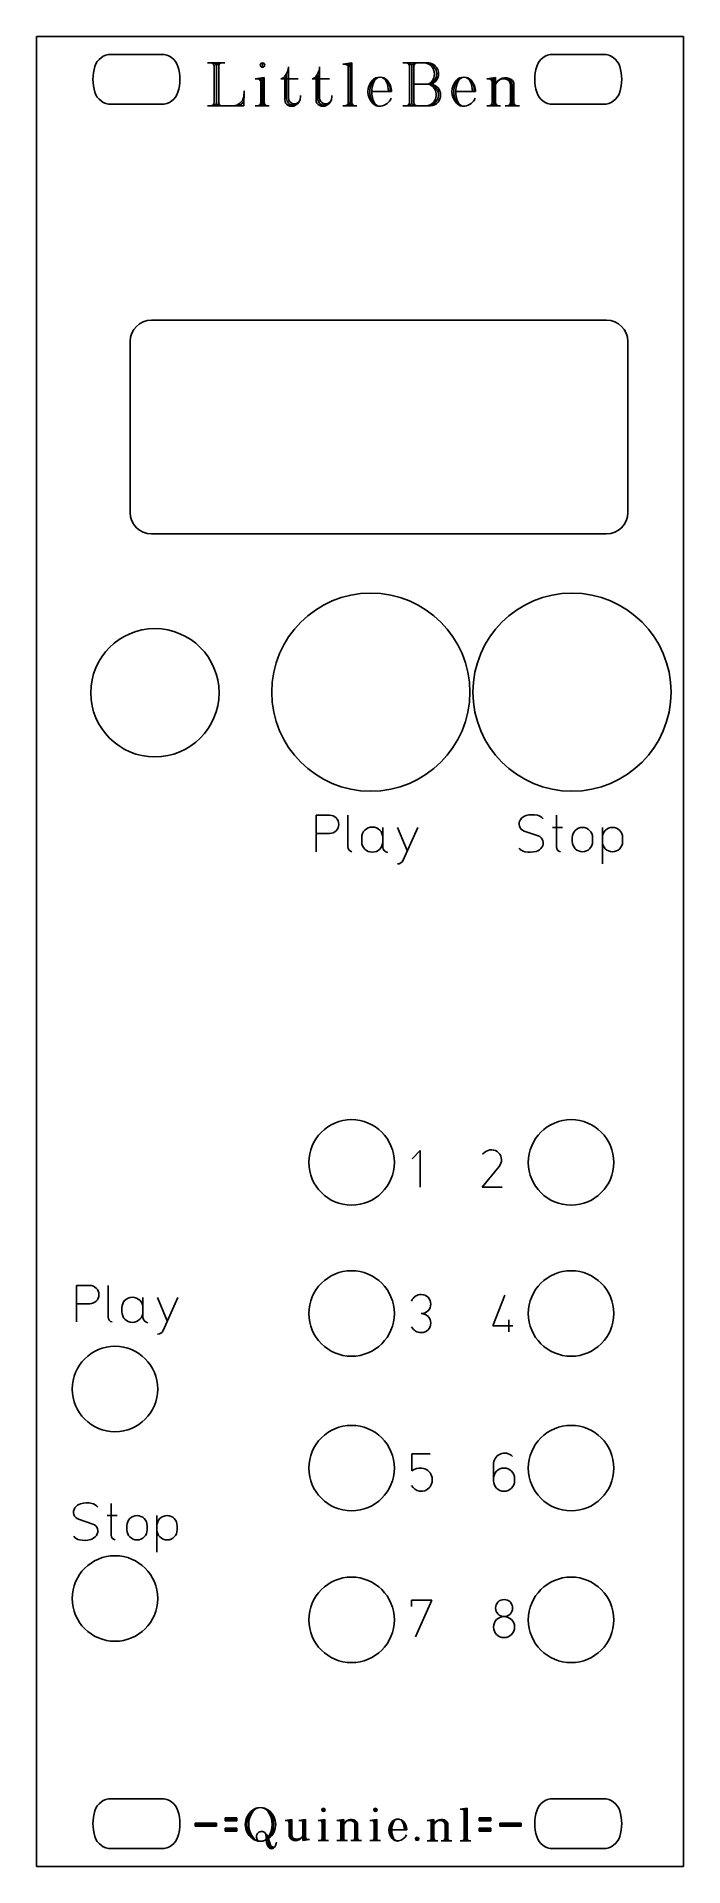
# Model space of a CAD drawing. Header units: millimetres. Extents: x 0 to 45, y 0 to 128.
import ezdxf

# ---------------------------------------------------------------- set-up
doc = ezdxf.new("R2010")
doc.units = ezdxf.units.MM
doc.layers.add('Contour', color=7, linetype='CONTINUOUS')
doc.layers.add('Engraving', color=7, linetype='CONTINUOUS')

msp = doc.modelspace()

# ---------------------------------------------------------------- linework, layer by layer
at = {"layer": 'Contour', "color": 7, "linetype": 'CONTINUOUS'}
for p, q in [((0, 0), (0, 128.4)), ((0, 128.4), (45.38, 128.4)), ((45.38, 128.4), (45.38, 0)), ((8.766, 127.15), (5.234, 127.15)), ((39.766, 127.15), (36.234, 127.15)), ((5.234, 123.65), (8.766, 123.65)), ((36.234, 123.65), (39.766, 123.65)), ((39.9835, 108.5), (8.0645, 108.5)), ((6.5645, 107), (6.5645, 95)), ((41.4835, 95), (41.4835, 107)), ((8.0645, 93.5), (39.9835, 93.5)), ((8.766, 4.75), (5.234, 4.75)), ((39.766, 4.75), (36.234, 4.75)), ((45.38, 0), (0, 0)), ((5.234, 1.25), (8.766, 1.25)), ((36.234, 1.25), (39.766, 1.25))]:
    msp.add_line(p, q, dxfattribs=at)
for centre, radius in [((23.447, 82.4), 6.95), ((37.563, 82.4), 6.95), ((8.3, 82.354), 4.5), ((22.1, 49.4), 3), ((37.5, 49.4), 3), ((22.1, 38.8), 3), ((37.5, 38.8), 3), ((5.5, 33.5), 3), ((22.1, 27.95), 3), ((37.5, 27.95), 3), ((5.5, 18.8), 3), ((22.1, 17.3), 3), ((37.5, 17.3), 3)]:
    msp.add_circle(centre, radius, dxfattribs=at)
for centre, radius, start, end in [((5.23367, 125.95), 1.2, 89.98406, 162.69249), ((8.76633, 125.95), 1.2, 17.30751, 90.01594), ((36.23367, 125.95), 1.2, 89.98406, 162.69249), ((39.76633, 125.95), 1.2, 17.30751, 90.01594), ((7, 125.4), 3.04998, 162.69977, 197.30023), ((7, 125.4), 3.04998, 342.69977, 377.30023), ((38, 125.4), 3.04998, 162.69977, 197.30023), ((38, 125.4), 3.04998, 342.69977, 377.30023), ((5.23367, 124.85), 1.2, 197.30751, 270.01594), ((8.76633, 124.85), 1.2, 269.98406, 342.69249), ((36.23367, 124.85), 1.2, 197.30751, 270.01594), ((39.76633, 124.85), 1.2, 269.98406, 342.69249), ((8.0645, 107), 1.5, 90, 180), ((39.9835, 107), 1.5, 0, 90), ((8.0645, 95), 1.5, 180, 270), ((39.9835, 95), 1.5, 270, 360), ((7, 3), 3.04998, 162.69977, 197.30023), ((5.23367, 3.55), 1.2, 89.98406, 162.69249), ((8.76633, 3.55), 1.2, 17.30751, 90.01594), ((7, 3), 3.04998, 342.69977, 377.30023), ((38, 3), 3.04998, 162.69977, 197.30023), ((36.23367, 3.55), 1.2, 89.98406, 162.69249), ((39.76633, 3.55), 1.2, 17.30751, 90.01594), ((38, 3), 3.04998, 342.69977, 377.30023), ((5.23367, 2.45), 1.2, 197.30751, 270.01594), ((8.76633, 2.45), 1.2, 269.98406, 342.69249), ((36.23367, 2.45), 1.2, 197.30751, 270.01594), ((39.76633, 2.45), 1.2, 269.98406, 342.69249)]:
    msp.add_arc(centre, radius, start, end, dxfattribs=at)
at = {"layer": 'Engraving', "color": 7, "linetype": 'CONTINUOUS'}
for p, q in [((13.21342, 126.559), (11.9906, 126.559)), ((11.9906, 126.559), (12.24144, 126.559)), ((12.77446, 126.52765), (12.46092, 126.52765)), ((12.46092, 126.33952), (12.46092, 123.76848)), ((12.61769, 126.33952), (12.61769, 123.70577)), ((12.77446, 123.76848), (12.77446, 126.33952)), ((12.99394, 126.559), (13.21342, 126.559)), ((15.84692, 126.49629), (15.84692, 126.24546)), ((17.66463, 124.08102), (17.66463, 126.27581)), ((19.85862, 124.08102), (19.85862, 126.27581)), ((21.48825, 126.46394), (22.11533, 126.558)), ((21.64502, 126.46394), (21.48825, 126.46394)), ((21.80179, 126.46394), (21.98992, 126.49529)), ((21.8645, 123.76748), (21.8645, 126.24446)), ((21.98992, 126.49529), (21.98992, 123.76748)), ((22.11533, 126.558), (22.11533, 123.76748)), ((25.93908, 126.557), (25.68825, 126.557)), ((25.68825, 126.557), (27.41273, 126.557)), ((26.15856, 126.33752), (26.15856, 123.76648)), ((26.31533, 123.70377), (26.31533, 126.40023)), ((26.31533, 123.70377), (26.31533, 126.40023)), ((26.4721, 126.33752), (26.4721, 123.76648)), ((14.53029, 123.549), (14.56165, 124.58369)), ((14.56165, 124.58369), (14.53029, 124.17608)), ((15.34525, 125.43025), (15.97233, 125.52431)), ((15.50202, 125.43025), (15.34525, 125.43025)), ((15.65879, 125.43025), (15.84692, 125.4616)), ((15.7215, 123.76848), (15.7215, 125.21077)), ((15.84692, 125.4616), (15.84692, 123.76848)), ((15.97233, 125.52431), (15.97233, 123.76848)), ((17.25702, 125.49196), (17.1316, 125.42925)), ((17.1316, 125.42925), (17.41379, 125.42925)), ((17.41379, 125.42925), (17.41379, 123.9556)), ((18.35442, 125.42925), (17.41379, 125.42925)), ((17.53921, 125.71144), (17.53921, 124.04967)), ((19.45102, 125.49196), (19.3256, 125.42925)), ((19.3256, 125.42925), (19.60779, 125.42925)), ((19.60779, 125.42925), (19.60779, 123.9556)), ((20.54842, 125.42925), (19.60779, 125.42925)), ((19.73321, 125.71144), (19.73321, 124.04967)), ((23.49408, 124.55033), (24.90502, 124.55033)), ((24.81096, 124.61304), (24.68554, 124.55033)), ((27.63221, 125.052), (26.4721, 125.052)), ((26.4721, 125.052), (27.44408, 125.052)), ((27.66356, 125.11471), (27.53815, 125.052)), ((29.38708, 124.55033), (30.79802, 124.55033)), ((30.70396, 124.61304), (30.57854, 124.55033)), ((31.58125, 125.42825), (32.20833, 125.52231)), ((31.73802, 125.42825), (31.58125, 125.42825)), ((31.89479, 125.42825), (32.08292, 125.4596)), ((31.9575, 123.76648), (31.9575, 125.20877)), ((32.08292, 125.4596), (32.08292, 123.76648)), ((32.20833, 125.52231), (32.20833, 123.76648)), ((32.20833, 123.76648), (32.20833, 125.052)), ((33.24302, 123.76648), (33.24302, 125.052)), ((33.36844, 124.98929), (33.36844, 123.76648)), ((33.49385, 125.052), (33.49385, 123.76648)), ((12.24144, 123.549), (11.9906, 123.549)), ((11.9906, 123.549), (14.53029, 123.549)), ((12.42956, 123.58035), (12.80581, 123.58035)), ((16.31723, 123.549), (15.34525, 123.549)), ((15.34525, 123.549), (15.50202, 123.549)), ((15.69015, 123.58035), (16.00369, 123.58035)), ((15.84692, 123.76848), (15.97233, 123.76848)), ((16.19181, 123.549), (16.31723, 123.549)), ((18.51119, 124.17508), (18.51119, 124.26915)), ((20.70519, 124.17508), (20.70519, 124.26915)), ((22.46023, 123.548), (21.48825, 123.548)), ((21.48825, 123.548), (21.64502, 123.548)), ((21.8645, 123.57935), (22.11533, 123.57935)), ((21.98992, 123.76748), (22.11533, 123.76748)), ((22.33481, 123.548), (22.46023, 123.548)), ((24.08981, 123.51565), (24.15252, 123.51565)), ((27.63221, 123.547), (25.68825, 123.547)), ((27.41273, 123.547), (27.53815, 123.547)), ((29.98281, 123.51565), (30.04552, 123.51565)), ((32.55323, 123.547), (31.58125, 123.547)), ((31.58125, 123.547), (31.73802, 123.547)), ((31.9575, 123.57835), (32.20833, 123.57835)), ((32.08292, 123.76648), (32.20833, 123.76648)), ((32.42781, 123.547), (32.55323, 123.547)), ((33.8701, 123.547), (32.86677, 123.547)), ((32.86677, 123.547), (33.02354, 123.547)), ((33.24302, 123.57835), (33.49385, 123.57835)), ((33.36844, 123.76648), (33.49385, 123.76648)), ((33.71333, 123.547), (33.8701, 123.547)), ((19.62073, 71.2), (19.62073, 73.763)), ((19.62073, 73.763), (20.5605, 73.763)), ((21.84173, 73.763), (21.84173, 71.54173)), ((36.47703, 73.763), (36.47703, 72.90867)), ((20.5605, 72.4815), (19.62073, 72.4815)), ((22.80973, 71.91094), (22.80973, 72.19572)), ((24.29058, 72.90767), (24.29058, 71.91094)), ((24.29058, 72.19572), (24.29058, 71.51226)), ((25.31573, 72.90767), (25.9992, 71.28443)), ((26.73962, 72.90767), (25.71442, 70.60097)), ((34.19899, 72.65237), (35.19571, 72.31063)), ((36.9042, 72.90867), (36.19226, 72.90867)), ((36.19226, 72.90867), (36.47703, 72.90867)), ((36.47703, 72.90867), (36.9042, 72.90867)), ((36.47703, 72.90867), (36.47703, 71.54173)), ((37.58673, 71.91094), (37.58673, 72.19572)), ((39.01062, 72.19572), (39.01062, 71.91094)), ((39.69373, 71.90994), (39.69373, 72.90667)), ((39.69373, 70.34367), (39.69373, 72.19472)), ((41.11762, 72.19472), (41.11762, 71.90994)), ((26.35273, 49.65644), (26.92229, 50.226)), ((26.92229, 50.226), (26.92229, 47.663)), ((31.27821, 49.9697), (31.44908, 50.11209)), ((32.4458, 49.11537), (31.24973, 47.663)), ((31.24973, 47.663), (32.67362, 47.663)), ((2.79273, 38.203), (2.79273, 40.766)), ((2.79273, 40.766), (3.7325, 40.766)), ((5.01373, 40.766), (5.01373, 38.54473)), ((7.46258, 39.91067), (7.46258, 38.91394)), ((8.48773, 39.91067), (9.1712, 38.28743)), ((9.91162, 39.91067), (8.88642, 37.60397)), ((32.85507, 40.073), (32.00073, 37.93717)), ((3.7325, 39.4845), (2.79273, 39.4845)), ((5.98173, 38.91394), (5.98173, 39.19872)), ((7.46258, 39.19872), (7.46258, 38.51526)), ((32.00073, 37.93717), (33.42462, 37.93717)), ((33.13984, 37.93717), (33.13984, 38.36433)), ((33.13984, 38.36433), (33.13984, 37.51)), ((33.42462, 37.93717), (33.13984, 37.93717)), ((27.61671, 28.946), (26.33521, 28.946)), ((26.33521, 28.946), (26.33521, 27.74993)), ((32.05773, 27.06647), (32.05773, 28.1771)), ((33.53858, 27.20886), (33.53858, 27.06647)), ((5.6512, 24.62067), (4.93926, 24.62067)), ((4.93926, 24.62067), (5.22403, 24.62067)), ((5.22403, 25.475), (5.22403, 24.62067)), ((5.22403, 24.62067), (5.6512, 24.62067)), ((5.22403, 24.62067), (5.22403, 23.25373)), ((8.44073, 23.62194), (8.44073, 24.61867)), ((2.94599, 24.36437), (3.94271, 24.02263)), ((6.33373, 23.62294), (6.33373, 23.90772)), ((7.75762, 23.90772), (7.75762, 23.62294)), ((8.44073, 22.05567), (8.44073, 23.90672)), ((9.86462, 23.90672), (9.86462, 23.62194)), ((26.30673, 18.24483), (26.30673, 18.672)), ((26.30673, 18.672), (27.73062, 18.672)), ((27.73062, 18.672), (26.59151, 16.109)), ((20.12708, 4.03171), (20.12708, 3.84254)), ((23.76808, 4.03071), (23.76808, 3.84154)), ((29.72575, 4.00506), (30.19867, 4.076)), ((29.84398, 4.00506), (29.72575, 4.00506)), ((29.96221, 4.00506), (30.10408, 4.02871)), ((30.10408, 4.02871), (30.10408, 1.97152)), ((30.19867, 4.076), (30.19867, 1.97152)), ((12.63273, 3.03858), (11.1194, 3.03858)), ((11.1194, 3.03858), (11.1194, 2.82577)), ((11.1194, 2.82577), (12.63273, 2.82577)), ((11.19033, 2.944), (12.58544, 2.944)), ((12.58544, 2.944), (12.63273, 2.82577)), ((12.63273, 2.82577), (12.63273, 3.03858)), ((13.22375, 3.2041), (13.22375, 3.41692)), ((13.22375, 3.41692), (14.05135, 3.41692)), ((14.05135, 3.2041), (13.22375, 3.2041)), ((14.05135, 2.6839), (13.22375, 2.6839)), ((13.22375, 2.6839), (13.22375, 2.47108)), ((13.29469, 2.58931), (13.22375, 2.47108)), ((13.29469, 3.29869), (14.00406, 3.29869)), ((14.00406, 2.58931), (13.29469, 2.58931)), ((14.00406, 3.29869), (14.05135, 3.2041)), ((14.05135, 3.41692), (14.05135, 3.2041)), ((14.05135, 2.47108), (14.05135, 2.6839)), ((17.90467, 3.29869), (17.43175, 3.22775)), ((17.43175, 3.22775), (17.54998, 3.22775)), ((17.66821, 3.22775), (17.81008, 3.2514)), ((17.7155, 3.06223), (17.7155, 2.23463)), ((17.81008, 3.2514), (17.81008, 2.21098)), ((17.90467, 2.23463), (17.90467, 3.29869)), ((18.87415, 3.29869), (18.40123, 3.22775)), ((18.40123, 3.22775), (18.51946, 3.22775)), ((18.77956, 3.2514), (18.66133, 3.22775)), ((18.73227, 3.10952), (18.68498, 3.06223)), ((18.68498, 3.06223), (18.68498, 1.809)), ((18.77956, 2.04546), (18.77956, 3.2514)), ((18.87415, 2.04546), (18.87415, 3.29869)), ((19.74875, 3.22775), (20.22167, 3.29869)), ((19.86698, 3.22775), (19.74875, 3.22775)), ((19.98521, 3.22775), (20.12708, 3.2514)), ((20.0325, 1.97452), (20.0325, 3.06223)), ((20.12708, 3.2514), (20.12708, 1.97452)), ((20.22167, 3.29869), (20.22167, 1.97452)), ((21.07275, 3.22675), (21.54567, 3.29769)), ((21.19098, 3.22675), (21.07275, 3.22675)), ((21.30921, 3.22675), (21.45108, 3.2504)), ((21.3565, 1.97352), (21.3565, 3.06123)), ((21.45108, 3.2504), (21.45108, 1.97352)), ((21.54567, 3.29769), (21.54567, 1.97352)), ((21.54567, 1.97352), (21.54567, 2.943)), ((22.32598, 1.97352), (22.32598, 2.943)), ((22.42056, 2.89571), (22.42056, 1.97352)), ((22.51515, 2.943), (22.51515, 1.97352)), ((23.38975, 3.22675), (23.86267, 3.29769)), ((23.50798, 3.22675), (23.38975, 3.22675)), ((23.62621, 3.22675), (23.76808, 3.2504)), ((23.6735, 1.97352), (23.6735, 3.06123)), ((23.76808, 3.2504), (23.76808, 1.97352)), ((23.86267, 3.29769), (23.86267, 1.97352)), ((25.89604, 2.61096), (25.80146, 2.56367)), ((27.40875, 3.22475), (27.88167, 3.29569)), ((27.52698, 3.22475), (27.40875, 3.22475)), ((27.64521, 3.22475), (27.78708, 3.2484)), ((27.6925, 1.97152), (27.6925, 3.05923)), ((27.78708, 3.2484), (27.78708, 1.97152)), ((27.88167, 3.29569), (27.88167, 1.97152)), ((27.88167, 1.97152), (27.88167, 2.941)), ((28.66198, 1.97152), (28.66198, 2.941)), ((28.75656, 2.89371), (28.75656, 1.97152)), ((28.85115, 2.941), (28.85115, 1.97152)), ((30.0095, 1.97152), (30.0095, 3.83954)), ((31.04975, 3.2011), (31.04975, 3.41392)), ((31.04975, 3.41392), (31.87735, 3.41392)), ((31.87735, 3.2011), (31.04975, 3.2011)), ((31.87735, 2.6809), (31.04975, 2.6809)), ((31.04975, 2.6809), (31.04975, 2.46808)), ((31.12069, 2.58631), (31.04975, 2.46808)), ((31.12069, 3.29569), (31.83006, 3.29569)), ((31.83006, 2.58631), (31.12069, 2.58631)), ((31.83006, 3.29569), (31.87735, 3.2011)), ((31.87735, 3.41392), (31.87735, 3.2011)), ((31.87735, 2.46808), (31.87735, 2.6809)), ((34.00473, 3.03558), (32.4914, 3.03558)), ((32.4914, 3.03558), (32.4914, 2.82277)), ((32.4914, 2.82277), (34.00473, 2.82277)), ((32.56233, 2.941), (33.95744, 2.941)), ((33.95744, 2.941), (34.00473, 2.82277)), ((34.00473, 2.82277), (34.00473, 3.03558)), ((13.22375, 2.47108), (14.05135, 2.47108)), ((15.1856, 2.02181), (15.09102, 2.04546)), ((15.09102, 2.04546), (15.13831, 1.95087)), ((18.68498, 2.16369), (18.73227, 1.85629)), ((18.68498, 1.809), (19.1579, 1.87994)), ((18.73227, 1.85629), (18.94508, 1.87994)), ((19.1579, 1.87994), (19.03967, 1.87994)), ((20.48177, 1.809), (19.74875, 1.809)), ((19.74875, 1.809), (19.86698, 1.809)), ((20.00885, 1.83265), (20.24531, 1.83265)), ((20.12708, 1.97452), (20.22167, 1.97452)), ((20.38719, 1.809), (20.48177, 1.809)), ((21.80577, 1.808), (21.07275, 1.808)), ((21.07275, 1.808), (21.19098, 1.808)), ((21.3565, 1.83165), (21.54567, 1.83165)), ((21.45108, 1.97352), (21.54567, 1.97352)), ((21.71119, 1.808), (21.80577, 1.808)), ((22.7989, 1.808), (22.04223, 1.808)), ((22.04223, 1.808), (22.16046, 1.808)), ((22.32598, 1.83165), (22.51515, 1.83165)), ((22.42056, 1.97352), (22.51515, 1.97352)), ((22.68067, 1.808), (22.7989, 1.808)), ((24.12277, 1.808), (23.38975, 1.808)), ((23.38975, 1.808), (23.50798, 1.808)), ((23.64985, 1.83165), (23.88631, 1.83165)), ((23.76808, 1.97352), (23.86267, 1.97352)), ((24.02819, 1.808), (24.12277, 1.808)), ((24.90292, 2.56367), (25.96698, 2.56367)), ((25.35219, 1.78335), (25.39948, 1.78335)), ((26.69962, 1.807), (26.69962, 1.99617)), ((28.14177, 1.806), (27.40875, 1.806)), ((27.40875, 1.806), (27.52698, 1.806)), ((27.6925, 1.82965), (27.88167, 1.82965)), ((27.78708, 1.97152), (27.88167, 1.97152)), ((28.04719, 1.806), (28.14177, 1.806)), ((29.1349, 1.806), (28.37823, 1.806)), ((28.37823, 1.806), (28.49646, 1.806)), ((28.66198, 1.82965), (28.85115, 1.82965)), ((28.75656, 1.97152), (28.85115, 1.97152)), ((29.01667, 1.806), (29.1349, 1.806)), ((30.45877, 1.806), (29.72575, 1.806)), ((29.72575, 1.806), (29.84398, 1.806)), ((30.0095, 1.82965), (30.19867, 1.82965)), ((30.10408, 1.97152), (30.19867, 1.97152)), ((30.36419, 1.806), (30.45877, 1.806)), ((31.04975, 2.46808), (31.87735, 2.46808))]:
    msp.add_line(p, q, dxfattribs=at)
for centre, radius, start, end in [((12.2426, 126.34068), 0.21832, -0.30378, 90.30378), ((12.40479, 126.32149), 0.21366, 4.84082, 74.77032), ((12.88406, 126.27693), 0.27363, 113.61283, 166.77603), ((12.99278, 126.34068), 0.21832, 89.69622, 180.30378), ((15.84692, 126.40223), 0.15677, 90, 270), ((15.84692, 126.40223), 0.15677, 270, 450), ((16.57093, 126.31546), 1.09441, 320.36725, 357.92384), ((18.76493, 126.31546), 1.09441, 320.36725, 357.92384), ((21.64618, 126.24562), 0.21832, 359.69622, 450.30378), ((21.75352, 126.26433), 0.20537, 3.20657, 76.40457), ((25.94379, 126.03841), 0.51861, 44.24019, 90.52008), ((25.94024, 126.33868), 0.21832, -0.30378, 90.30378), ((26.68688, 126.03841), 0.51861, 89.47992, 135.75981), ((26.69043, 126.33868), 0.21832, 89.69622, 180.30378), ((27.1293, 125.77294), 0.78666, 293.58753, 445.33712), ((27.14327, 125.25248), 1.30548, 68.0047, 87.80579), ((27.41543, 125.73557), 0.82143, 57.92074, 90.18847), ((27.32513, 125.78132), 0.7476, -63.08318, 65.74762), ((27.44862, 125.78846), 0.759, -76.00216, 57.9232), ((15.50318, 125.21193), 0.21832, 359.69622, 450.30378), ((15.38596, 125.00065), 0.50891, 32.41866, 57.58134), ((17.03231, 125.93354), 0.49547, 296.97068, 320.34894), ((17.01842, 125.86346), 0.54253, 316.7831, 343.72714), ((19.22631, 125.93354), 0.49547, 296.97068, 320.34894), ((19.21242, 125.86346), 0.54253, 316.7831, 343.72714), ((24.43868, 124.53466), 1.19037, 137.8041, 222.1959), ((24.70181, 124.516), 1.3199, 145.08389, 221.51984), ((25.30582, 124.51898), 1.78952, 155.13353, 204.86647), ((24.07414, 124.83582), 0.71834, 43.92991, 136.07009), ((24.10549, 124.98062), 0.56638, 30.89967, 149.10033), ((24.10549, 125.08034), 0.46443, 24.30182, 155.69818), ((22.99157, 124.55969), 1.69399, 359.68343, 384.84612), ((23.74831, 124.54228), 1.15674, 0.39871, 43.20411), ((23.77949, 124.63502), 1.0317, -1.2205, 38.0904), ((27.2539, 124.31796), 0.78715, -78.35893, 68.83165), ((27.41928, 124.31463), 0.77678, 278.80246, 431.67026), ((27.63277, 124.36332), 0.68936, 39.43036, 87.43954), ((27.56356, 124.2995), 0.78337, -39.82125, 39.82125), ((30.33168, 124.53466), 1.19037, 137.8041, 222.1959), ((30.59481, 124.516), 1.3199, 145.08389, 221.51984), ((31.19882, 124.51898), 1.78952, 155.13353, 204.86647), ((29.96714, 124.83582), 0.71834, 43.92991, 136.07009), ((29.99849, 124.98062), 0.56638, 30.89967, 149.10033), ((29.99849, 125.08034), 0.46443, 24.30182, 155.69818), ((28.88457, 124.55969), 1.69399, 359.68343, 384.84612), ((29.64131, 124.54228), 1.15674, 0.39871, 43.20411), ((29.67249, 124.63502), 1.0317, -1.2205, 38.0904), ((31.73918, 125.20993), 0.21832, 359.69622, 450.30378), ((31.86443, 125.24112), 0.18958, 9.21625, 80.78375), ((32.83606, 124.79153), 0.67963, 79.42133, 157.46453), ((32.8988, 124.77336), 0.74457, 56.87125, 158.02312), ((32.81714, 124.78287), 0.66564, 132.77319, 156.15145), ((32.76667, 124.8314), 0.59576, 57.55932, 132.38016), ((32.89044, 124.98681), 0.47801, 0.2975, 81.53127), ((32.90243, 125.04742), 0.34062, 0.76991, 57.3393), ((33.07932, 125.04964), 0.41454, 0.32577, 56.89515), ((12.2426, 123.76732), 0.21832, -90.30378, 0.30378), ((12.37052, 123.87272), 0.29827, 281.41745, 325.96269), ((12.86486, 123.87272), 0.29827, 214.03731, 258.58255), ((12.98923, 124.06759), 0.51861, 224.24019, 270.52008), ((12.99278, 123.76732), 0.21832, 179.69622, 270.30378), ((13.778, 124.31379), 0.76479, 269.98432, 349.62682), ((13.76074, 125.99064), 2.4417, 270.40015, 283.01952), ((14.19893, 123.85735), 0.26992, 294.4872, 354.43745), ((15.50318, 123.76732), 0.21832, 269.69622, 360.30378), ((15.65572, 123.76843), 0.1912, -79.62682, 0.01568), ((16.07303, 123.79752), 0.22797, 187.31981, 252.29133), ((16.19065, 123.76732), 0.21832, 179.69622, 270.30378), ((17.8497, 123.95774), 0.43591, 180.28131, 240.23156), ((18.00704, 124.04719), 0.46784, 179.69622, 270.30378), ((17.89978, 124.04143), 0.53342, 240.02488, 299.97512), ((18.08891, 124.10275), 0.42484, 182.9312, 314.32756), ((17.94086, 124.1293), 0.55421, 277.11649, 323.39638), ((17.82231, 124.17621), 0.68888, 299.95629, 359.90654), ((20.0437, 123.95774), 0.43591, 180.28131, 240.23156), ((20.20104, 124.04719), 0.46784, 179.69622, 270.30378), ((20.09378, 124.04143), 0.53342, 240.02488, 299.97512), ((20.28291, 124.10275), 0.42484, 182.9312, 314.32756), ((20.13486, 124.1293), 0.55421, 277.11649, 323.39638), ((20.01631, 124.17621), 0.68888, 299.95629, 359.90654), ((21.64618, 123.76632), 0.21832, 269.69622, 360.30378), ((21.70711, 123.82015), 0.28767, 303.16999, 349.44988), ((22.35996, 123.8783), 0.38628, 196.67266, 230.70747), ((22.33365, 123.76632), 0.21832, 179.69622, 270.30378), ((24.06605, 124.19917), 0.68898, 222.34045, 277.20983), ((24.07096, 123.9416), 0.42637, 204.25046, 272.53454), ((24.08615, 124.11423), 0.60225, 231.78199, 276.32722), ((24.02384, 124.42299), 0.91642, 278.07192, 338.02217), ((25.94024, 123.76532), 0.21832, -90.30378, 0.30378), ((25.94379, 124.06559), 0.51861, 269.47992, 315.75981), ((26.68688, 124.06559), 0.51861, 224.24019, 270.52008), ((26.69043, 123.76532), 0.21832, 179.69622, 270.30378), ((27.62812, 124.24745), 0.70046, 270.33465, 320.06759), ((29.95905, 124.19917), 0.68898, 222.34045, 277.20983), ((29.96396, 123.9416), 0.42637, 204.25046, 272.53454), ((29.97915, 124.11423), 0.60225, 231.78199, 276.32722), ((29.91684, 124.42299), 0.91642, 278.07192, 338.02217), ((31.73918, 123.76532), 0.21832, 269.69622, 360.30378), ((31.8771, 123.76782), 0.20582, 292.99424, 359.62562), ((32.36573, 123.81915), 0.28767, 190.55012, 236.83001), ((32.42665, 123.76532), 0.21832, 179.69622, 270.30378), ((33.0247, 123.76532), 0.21832, 269.69622, 360.30378), ((33.09451, 123.81323), 0.27789, 302.30534, 350.31452), ((33.5506, 123.75205), 0.18273, 175.4721, 251.90804), ((33.71218, 123.76532), 0.21832, 179.69622, 270.30378), ((20.5605, 73.12225), 0.64075, -90, 90), ((34.36596, 73.14591), 0.52103, 144.32844, 251.30934), ((34.56082, 73.00583), 0.76101, 106.75938, 144.31597), ((34.79568, 72.19158), 1.60844, 77.68434, 106.40648), ((34.9959, 73.10254), 0.67574, 36.73449, 77.79505), ((23.55016, 72.19572), 0.74042, 0, 180), ((23.55016, 71.91094), 0.74042, -180, 0), ((35.02874, 71.81709), 0.52103, -35.67156, 71.30934), ((38.29868, 72.19572), 0.71194, 0, 180), ((38.29868, 71.91094), 0.71194, -180, 0), ((40.40568, 72.19472), 0.71194, 0, 180), ((40.40568, 71.90994), 0.71194, -180, 0), ((22.18905, 71.54164), 0.34731, 179.98432, 259.62682), ((24.70346, 71.55055), 0.41466, 185.29897, 260.11981), ((34.3988, 71.86046), 0.67574, 216.73449, 257.79505), ((34.59902, 72.77142), 1.60844, 257.68434, 286.40648), ((34.83388, 71.95717), 0.76101, 286.75938, 324.31597), ((36.82435, 71.54164), 0.34731, 179.98432, 259.62682), ((25.3201, 70.77611), 0.43146, 269.41954, 336.05092), ((31.91078, 49.57706), 0.70669, -40.79241, 130.79241), ((3.7325, 40.12525), 0.64075, -90, 90), ((6.72216, 39.19872), 0.74042, 0, 180), ((26.99509, 39.3822), 0.74777, 90.37438, 157.00576), ((26.9902, 39.46073), 0.66923, -90, 90), ((5.36105, 38.54464), 0.34731, 179.98432, 259.62682), ((6.72216, 38.91394), 0.74042, -180, 0), ((26.9902, 38.12227), 0.66923, -90, 90), ((7.87546, 38.55355), 0.41466, 185.29897, 260.11981), ((8.4921, 37.77911), 0.43146, 269.41954, 336.05092), ((26.99409, 38.24488), 0.79185, 209.76844, 269.71869), ((32.8465, 28.20857), 0.7894, 45.86651, 182.28449), ((26.93124, 26.97773), 0.97548, 84.8575, 127.66291), ((26.94092, 27.12886), 0.8241, -44.24474, 84.58605), ((32.79816, 27.20886), 0.74042, 0, 180), ((32.79816, 27.06647), 0.74042, -180, 0), ((26.98224, 27.09252), 0.76914, 208.56608, 315.54698), ((3.11296, 24.85791), 0.52103, 144.32844, 251.30934), ((3.30782, 24.71783), 0.76101, 106.75938, 144.31597), ((3.54268, 23.90358), 1.60844, 77.68434, 106.40648), ((3.7429, 24.81454), 0.67574, 36.73449, 77.79505), ((7.04568, 23.90772), 0.71194, 0, 180), ((9.15268, 23.90672), 0.71194, 0, 180), ((3.1458, 23.57246), 0.67574, 216.73449, 257.79505), ((3.58088, 23.66917), 0.76101, 286.75938, 324.31597), ((3.77574, 23.52909), 0.52103, -35.67156, 71.30934), ((5.57135, 23.25364), 0.34731, 179.98432, 259.62682), ((7.04568, 23.62294), 0.71194, -180, 0), ((9.15268, 23.62194), 0.71194, -180, 0), ((3.34602, 24.48342), 1.60844, 257.68434, 286.40648), ((32.79816, 18.13092), 0.59803, 90, 270), ((32.79816, 18.13092), 0.59803, 270, 450), ((32.79816, 16.79247), 0.74042, 90, 270), ((32.79816, 16.79247), 0.74042, -90, 90), ((15.87344, 2.944), 1.2356, 126.50955, 233.49045), ((16.42738, 2.944), 1.54675, 143.401, 216.599), ((15.70581, 3.32367), 0.80449, 40.16395, 139.83605), ((15.70581, 3.17296), 0.95184, 53.401, 126.599), ((15.70581, 3.48112), 0.64722, 36.50955, 143.49045), ((14.98425, 2.944), 1.54675, -36.599, 36.599), ((15.53818, 2.944), 1.2356, -53.49045, 53.49045), ((20.12708, 3.96077), 0.11823, 90, 270), ((20.12708, 3.96077), 0.11823, 270, 450), ((23.76808, 3.95977), 0.11823, 90, 270), ((23.76808, 3.95977), 0.11823, 270, 450), ((29.84485, 3.84041), 0.16465, 359.69622, 450.30378), ((29.9258, 3.85452), 0.15488, 3.20657, 76.40457), ((16.13874, 2.944), 1.38025, 139.38312, 220.61688), ((15.27288, 2.944), 1.38025, -40.61688, 40.61688), ((17.55085, 3.0631), 0.16465, -0.30378, 90.30378), ((17.63349, 3.10302), 0.12947, 2.87605, 74.44356), ((18.52033, 3.0631), 0.16465, -0.30378, 90.30378), ((18.55848, 3.08564), 0.17543, 7.82381, 54.1037), ((19.86785, 3.0631), 0.16465, 359.69622, 450.30378), ((19.77945, 2.90377), 0.3838, 32.41866, 57.58134), ((21.19185, 3.0621), 0.16465, 359.69622, 450.30378), ((21.28631, 3.08562), 0.14297, 9.21625, 80.78375), ((22.06639, 2.73286), 0.56152, 56.87125, 158.02312), ((22.01907, 2.74657), 0.51254, 79.42133, 157.46453), ((22.0048, 2.74003), 0.50199, 132.77319, 156.15145), ((21.96674, 2.77663), 0.44929, 57.55932, 132.38016), ((22.06008, 2.89384), 0.36049, 0.2975, 81.53127), ((22.06912, 2.93955), 0.25688, 0.76991, 57.3393), ((22.20252, 2.94122), 0.31263, 0.32577, 56.89515), ((23.50885, 3.0621), 0.16465, 359.69622, 450.30378), ((23.42045, 2.90277), 0.3838, 32.41866, 57.58134), ((25.61529, 2.55184), 0.89772, 137.8041, 222.1959), ((25.81373, 2.53777), 0.99541, 145.08389, 221.51984), ((26.26924, 2.54002), 1.34957, 155.13353, 204.86647), ((25.34036, 2.77896), 0.54174, 43.92991, 136.07009), ((25.36401, 2.88817), 0.42713, 30.89967, 149.10033), ((25.36401, 2.96338), 0.35025, 24.30182, 155.69818), ((24.52395, 2.57073), 1.27753, 359.68343, 384.84612), ((25.09464, 2.5576), 0.87236, 0.39871, 43.20411), ((25.11816, 2.62753), 0.77806, -1.2205, 38.0904), ((27.52785, 3.0601), 0.16465, 359.69622, 450.30378), ((27.62231, 3.08362), 0.14297, 9.21625, 80.78375), ((28.40239, 2.73086), 0.56152, 56.87125, 158.02312), ((28.35507, 2.74457), 0.51254, 79.42133, 157.46453), ((28.3408, 2.73803), 0.50199, 132.77319, 156.15145), ((28.30274, 2.77463), 0.44929, 57.55932, 132.38016), ((28.39608, 2.89184), 0.36049, 0.2975, 81.53127), ((28.40512, 2.93755), 0.25688, 0.76991, 57.3393), ((28.53852, 2.93922), 0.31263, 0.32577, 56.89515), ((15.70581, 2.56433), 0.80449, 220.16395, 319.83605), ((15.70581, 2.71504), 0.95184, 233.401, 306.599), ((15.70581, 2.40688), 0.64722, 216.50955, 323.49045), ((15.78857, 2.08093), 0.37125, 52.76517, 232.76517), ((15.44257, 1.92669), 0.72661, 11.30312, 38.24716), ((15.36374, 1.73859), 0.91035, 22.89457, 44.48557), ((15.44244, 2.03282), 0.66626, -2.98116, 31.05365), ((17.30637, 1.951), 1.19951, 177.74623, 208.243), ((20.44738, 2.93741), 4.37924, 191.43625, 200.45455), ((10.05598, -0.45383), 6.65306, 17.09249, 22.50526), ((16.48613, 1.51376), 0.27002, 208.87195, 331.12805), ((16.52612, 1.48665), 0.19854, 203.64691, 265.27773), ((16.615, 1.56239), 0.20885, 196.92025, 301.00473), ((16.50071, 1.59588), 0.30722, 271.68987, 316.23511), ((15.56656, 2.00443), 1.31229, 331.75365, 346.17133), ((18.16133, 2.23639), 0.44584, 180.22623, 238.48928), ((18.18623, 2.21265), 0.37615, 180.25459, 288.67006), ((18.23396, 2.23288), 0.3293, 179.69622, 270.30378), ((18.16477, 2.23986), 0.4506, 238.34769, 301.65231), ((18.22775, 2.55807), 0.65453, 270.69701, 301.19378), ((18.03027, 2.67235), 0.86159, 288.70992, 308.511), ((18.01178, 2.50044), 0.75272, 301.15675, 333.42447), ((18.94421, 2.04459), 0.16465, 179.69622, 270.30378), ((19.03879, 2.04459), 0.16465, 179.69622, 270.30378), ((19.86785, 1.97365), 0.16465, 269.69622, 360.30378), ((19.98289, 1.97448), 0.14419, -79.62682, 0.01568), ((20.29761, 1.99643), 0.17193, 187.31981, 252.29133), ((20.38631, 1.97365), 0.16465, 179.69622, 270.30378), ((21.19185, 1.97265), 0.16465, 269.69622, 360.30378), ((21.29586, 1.97454), 0.15522, 292.99424, 359.62562), ((21.66436, 2.01324), 0.21695, 190.55012, 236.83001), ((21.71031, 1.97265), 0.16465, 179.69622, 270.30378), ((22.16133, 1.97265), 0.16465, 269.69622, 360.30378), ((22.21398, 2.00878), 0.20957, 302.30534, 350.31452), ((22.55794, 1.96264), 0.13781, 175.4721, 251.90804), ((22.67979, 1.97265), 0.16465, 179.69622, 270.30378), ((23.50885, 1.97265), 0.16465, 269.69622, 360.30378), ((23.62389, 1.97348), 0.14419, -79.62682, 0.01568), ((23.93861, 1.99543), 0.17193, 187.31981, 252.29133), ((24.02731, 1.97265), 0.16465, 179.69622, 270.30378), ((25.33427, 2.29884), 0.51959, 222.34045, 277.20983), ((25.33797, 2.10459), 0.32155, 204.25046, 272.53454), ((25.34942, 2.23478), 0.45419, 231.78199, 276.32722), ((25.30243, 2.46763), 0.69112, 278.07192, 338.02217), ((26.69962, 1.92523), 0.11823, 90, 270), ((26.69962, 1.92523), 0.11823, 270, 450), ((27.52785, 1.97065), 0.16465, 269.69622, 360.30378), ((27.63186, 1.97254), 0.15522, 292.99424, 359.62562), ((28.00036, 2.01124), 0.21695, 190.55012, 236.83001), ((28.04631, 1.97065), 0.16465, 179.69622, 270.30378), ((28.49733, 1.97065), 0.16465, 269.69622, 360.30378), ((28.54998, 2.00678), 0.20957, 302.30534, 350.31452), ((28.89394, 1.96064), 0.13781, 175.4721, 251.90804), ((29.01579, 1.97065), 0.16465, 179.69622, 270.30378), ((29.84485, 1.97065), 0.16465, 269.69622, 360.30378), ((29.8908, 2.01124), 0.21695, 303.16999, 349.44988), ((30.38315, 2.0551), 0.29131, 196.67266, 230.70747), ((30.36331, 1.97065), 0.16465, 179.69622, 270.30378)]:
    msp.add_arc(centre, radius, start, end, dxfattribs=at)

doc.saveas('drawing.dxf')
